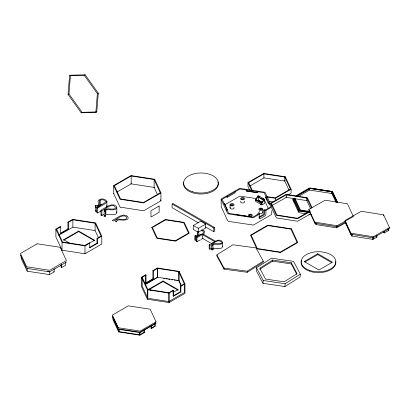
<?xml version="1.0" encoding="UTF-8"?>
<svg xmlns="http://www.w3.org/2000/svg" width="410" height="410" viewBox="0 0 410 410"><rect width="100%" height="100%" fill="white"/><g stroke="black" fill="none" stroke-linecap="round" stroke-linejoin="round"><path stroke-width="0.61" d="M260.637 204.938L260.637 203.893M346.204 223.681L346.071 223.773A0.594 0.338 0.5 0 0 345.984 223.993L351.621 235.904A0.594 0.338 0.5 0 0 351.913 236.058L372.731 239.348A0.589 0.338 0.5 0 0 373.11 239.281L376.923 237.129L376.923 235.54M388.003 229.62L388.372 230.415A0.594 0.338 0.5 0 1 388.296 230.666L384.324 232.931L384.324 231.394M271.943 205.533L286.323 197.374L286.349 194.811L306.808 198.05L311.554 208.09M310.472 208.418L306.788 200.613L306.808 198.05M308.889 209.387L314.798 222.138L337.04 225.72L353.374 216.547L347.465 203.796L325.222 200.213L308.889 209.387L308.879 210.443L314.788 223.194L337.03 226.776L345.738 221.882M314.788 223.194L314.798 222.138M346.025 222.548L336.548 227.868L316.048 224.572L316.064 222.999M336.548 227.868L336.559 226.299M337.03 226.776L337.04 225.72M346.014 224.08L346.025 222.999M350.914 234.243L350.924 233.193L345.015 220.436L361.348 211.263L383.591 214.845L389.5 227.596L389.49 228.652L373.156 237.826L350.914 234.243L345.005 221.492M351.565 235.822L351.56 234.161M352.062 236.088L352.077 234.458M372.526 239.327L372.541 237.703M373.156 237.826L373.167 236.77L389.5 227.596M373.228 239.225L373.243 237.6M383.581 215.901L383.591 214.845M388.162 230.753L388.178 229.134M388.362 230.384L388.362 228.734M106.559 207.27L106.943 206.414L106.749 205.589M101.87 215.537L101.87 210.699C105.103 209.5 113.698 201.315 115.466 208.095L115.082 208.587C111.761 210.104 107.656 207.614 104.535 209.838L104.145 211.488L104.145 216.326L105.426 216.28L105.411 215.916A6.155 3.552 0 0 1 105.452 215.532C106.149 213.492 110.536 214.932 112.688 214.676A8.41 4.853 0 0 0 113.078 214.671C114.697 214.645 116.742 214.189 116.829 212.529L116.824 207.578L116.404 206.45L114.431 205.02L111.638 204.79L108.23 205.958L100.962 210.176L100.962 215.014L101.87 215.537L103.945 214.322M216.864 254.866L216.849 255.942L224.055 269.155L247.256 272.286L263.256 262.205L263.266 261.129L256.065 247.917L232.865 244.785L216.864 254.866L224.065 268.079L224.055 269.155M217.326 248.445L219.063 248.511A7.098 4.095 0 0 0 219.386 248.506L221.508 248.101L222.507 247.04L222.527 242.341L221.338 240.757L219.555 240.147L217.387 240.332L211.375 243.417M247.256 272.286L247.266 271.21L263.266 261.129M203.524 234.776L203.529 234.315L215.839 241.372L214.942 241.782L202.74 234.807L202.689 238.487L201.269 239.327M205.507 226.95L213.733 231.686L214.584 231.23L214.661 227.57L172.984 203.56L172.133 204.021L172.056 207.675L198.378 222.84M213.733 231.686L213.81 228.027L214.661 227.57M198.548 231.747C199.501 234.289 198.261 236.97 195.042 236.119L195.042 240.198L196.446 240.173M116.829 207.691L115.851 209.213L113.078 209.833A8.41 4.853 0 0 1 112.688 209.838C110.546 210.094 106.19 208.664 105.457 210.678A6.155 3.552 0 0 0 105.411 211.078L105.426 216.28M222.553 242.669L221.692 243.924L219.422 244.427A7.098 4.095 0 0 1 219.063 244.432C217.228 244.642 213.528 243.443 212.959 245.139A5.197 2.998 0 0 0 212.923 245.477L212.933 249.869L211.852 249.905C209.761 241.628 215.583 244.119 220.431 243.668A1.609 0.928 0 0 0 221.282 243.181L221.405 242.238A4.115 2.378 0 0 0 220.985 241.551C217.208 239.009 213.292 243.868 209.93 245.159L209.93 249.239L209.167 248.798L209.167 244.714L209.828 244.334M222.553 246.748L222.394 246M211.852 249.905L212.18 248.511M68.045 94.443L69.567 75.686L70.484 75.22L85.147 74.81L98.287 93.162L96.765 111.915L95.848 112.386L81.185 112.791L68.045 94.443L68.962 93.972L70.484 75.22M95.848 112.386L97.37 93.629L84.229 75.281L69.567 75.686M256.481 267.725L256.25 270.549L262.984 283.33L284.909 286.554L300.099 277.001L300.33 274.172L293.596 261.395L271.671 258.172L256.481 267.725L263.215 280.502L262.984 283.33M259.653 269.308L272.588 261.17L272.681 260.053L291.356 262.8L297.091 273.685L284.156 281.819L265.48 279.077L259.74 268.191L272.681 260.053M284.909 286.554L285.14 283.73L300.33 274.172M296.717 274.254L291.264 263.917L291.356 262.8M97.006 211.027L95.294 211.181L95.299 205.574L95.935 205.574A6.155 3.495 -0.7 0 0 96.596 205.543C99.092 205.794 98.4 202.924 98.031 201.418A8.41 4.771 -0.7 0 1 98.041 201.197C99.128 197.748 105.631 198.501 106.897 201.361L106.954 206.266M95.294 211.181L95.325 210.812M195.042 236.119L195.104 235.494L195.642 235.499A5.197 2.998 0 0 0 196.2 235.483L197.62 234.956L197.61 233.141M195.042 240.198L195.155 235.494M104.145 216.326L104.406 215.224M197.517 231.435L197.461 231.747A7.098 4.095 0 0 0 197.451 231.957L197.635 233.28M197.512 235.545L197.815 234.95M99.399 206.507C99.963 204.493 99.117 202.453 99.584 200.48C101.26 199.26 104.16 199.567 105.549 201.1L105.375 202.038L104.186 203.14L96.611 207.573L96.673 212.452L97.585 212.954L101.055 210.981M99.389 206.04L100.235 204.913L102.069 204.636M226.843 210.591L227.294 209.612L224.634 203.878L223.845 203.093M268.273 203.273L269.062 203.011L269.062 204.062L268.273 203.273L265.613 197.538L266.064 196.559M198.624 235.514L198.773 235.248A1.609 0.928 0 0 1 199.619 234.756L201.254 234.684A4.115 2.378 0 0 1 201.669 234.74M255.43 199.942L257.7 196.006L258.341 195.637L264.747 199.337L264.747 203.273L261.841 204.954L255.43 201.254L255.43 199.942L261.841 203.642L261.841 204.954M259.269 197.753L259.269 196.703L258.156 196.267L255.886 200.203L256.337 199.942L261.841 203.119L261.385 203.38L263.84 199.337L262.907 198.799L262.226 199.193L258.587 197.097L262.907 199.849L262.907 198.799M261.841 203.642L264.112 199.706L264.747 199.337M98.364 205.215L98.584 204.933M256.911 192.515L257.7 191.726L257.7 192.777L246.523 191.05L246.523 189.999L246.979 190.978L257.7 192.777M155.913 323.418L140.353 332.454M203.503 234.335L202.781 234.786M202.724 238.466L203.083 238.22L202.694 238.456L211.524 243.545M211.683 248.214L209.93 249.239M95.233 206.302L98.087 206.046L99.384 205.287M96.611 207.573L97.529 208.08L103.802 204.487L106.169 202.771L106.897 201.361M101.434 214.737L100.962 215.014M21.151 256.46L21.151 258.341L27.168 271.179L49.441 274.592L54.14 271.866L54.14 268.796M61.085 264.855L61.085 267.31L61.536 267.576L65.692 265.162L65.692 262.026M249.577 189.984L247.988 186.596L247.988 182.568L263.722 173.445L285.273 176.746L291.1 189.174L291.1 193.197L287.846 195.083M266.966 196.631L275.177 197.886L290.382 189.061L284.75 177.048L263.912 173.861L248.706 182.681L252.463 190.691M249.792 186.073L263.912 177.884L284.75 181.071L289.04 190.225M267.366 197.072L275.371 198.302L291.1 189.174M295.887 195.826L309.089 188.164A0.615 0.354 0 0 1 309.576 188.041L331.982 191.48A0.615 0.354 0 0 1 332.413 191.66L337.327 202.176M296.005 196.287L310.17 188.067L332.443 191.48L337.415 202.084M297.347 196.031L310.365 188.482L331.921 191.783L336.948 202.514M293.837 199.204L294.918 198.573M298.167 196.687L309.545 190.086L331.818 193.499L336.005 202.432M144.392 329.671L144.392 332.592L139.918 335.19L118.715 331.941L118.715 328.958L139.918 332.202L155.39 323.229L155.39 326.211L151.434 328.507L151.003 328.256L151.003 325.919M113.667 318.626L113.667 319.82L119.213 331.649L139.733 334.796L143.956 332.341L143.956 330.004M151.003 328.256L154.708 326.104L154.708 323.721M131.174 175.992L114.38 185.689L120.53 198.937L143.469 202.484L160.264 192.787L154.119 179.544L131.174 175.992L131.174 183.864L117.091 191.998M60.747 233.085L67.922 228.944L67.922 222.123L72.683 219.37L95.622 222.922L101.772 236.165L101.772 244.037L84.978 253.734L62.033 250.187L55.888 236.939L55.888 229.067L60.193 226.581L60.649 226.843L60.649 233.664L60.193 233.403M60.649 226.843L56.606 229.18L62.561 242.008L84.783 245.446L89.283 242.853L89.739 243.115L89.739 247.835L89.283 247.573M67.922 222.123L68.373 222.384L72.872 219.786L95.099 223.224L101.055 236.052L97.011 238.389L97.011 243.115L89.836 247.256M60.649 233.664L68.373 229.205L68.373 222.384M58.773 235.273L72.872 227.135L95.099 230.569L98.467 237.826M63.658 240.239L63.658 239.717L78.638 231.066L94.515 240.234L94.515 240.757L78.638 231.594L64.211 239.922M86.192 245.036L87.299 244.396M88.411 243.755L94.515 240.234M55.888 229.067L62.033 242.315L84.978 245.862L89.739 243.115M97.011 238.389L97.462 238.651L101.772 236.165M89.739 247.835L97.462 243.376L97.462 238.651M224.957 204.703L239.937 196.093L256.532 198.635M193.289 225.485L200.705 221.205L205.702 224.091L205.702 228.032L198.286 232.311L193.289 229.426L193.289 225.485L198.286 228.375L205.702 224.091M258.587 197.097L259.269 196.703M257.342 200.674L258.341 200.1L262.19 202.32M258.633 201.423L259.545 200.9L261.969 202.299M200.418 239.804L196.959 241.751L196.195 241.305L196.195 237.226L196.959 237.667L200.475 235.688M145.581 283.033L152.899 278.81L152.899 270.61L157.409 268.007L179.139 271.369L184.961 283.915L184.961 293.375L169.053 302.559L147.323 299.197L141.501 286.651L141.501 277.191L145.581 274.833L146.011 275.084L146.011 283.284L145.581 283.033L145.581 274.833M147.282 297.122L142.178 286.124L142.178 277.293L146.011 275.084M152.899 270.61L153.33 270.856L157.589 268.396L178.642 271.656L184.285 283.807L184.285 292.637L168.874 301.534L147.82 298.28L147.82 289.45L142.178 277.293M258.925 217.034A0.641 0.369 -60 0 0 259.043 216.987L263.404 214.466A0.641 0.369 -60 0 0 263.861 213.682L263.861 210.058L264.542 209.664L265.906 209.664L270.795 206.768L264.194 192.741L239.937 189.005L222.128 199.286L228.713 213.364L252.888 217.105L257.905 214.281M259.269 214.281L253.8 217.443A1.286 0.743 0 0 1 252.555 217.633L228.539 213.917A1.286 0.743 0 0 1 227.632 213.395L221.195 199.526A1.286 0.743 0 0 1 221.528 198.809L239.107 188.661A1.286 0.743 0 0 1 240.352 188.467L264.368 192.182A1.286 0.743 0 0 1 265.275 192.71L271.712 206.573A1.286 0.743 0 0 1 271.379 207.291L265.906 210.453L264.542 210.453L263.861 210.058M146.011 283.284L153.33 279.056L153.33 270.856M145.483 284.217L157.589 277.227L178.642 280.486L181.061 285.693M145.34 284.432L157.409 277.467L157.409 268.007M177.55 289.957L163.052 281.583L148.861 289.778L148.861 289.147L163.052 280.952L178.089 289.634L178.089 290.265M147.82 289.45L168.874 292.704L173.133 290.244L173.563 290.495L173.563 296.169L173.133 295.923L173.133 290.244M173.133 295.923L180.451 291.694L180.451 286.021L184.285 283.807M141.501 277.191L147.323 289.737L169.053 293.099L173.563 290.495M180.451 286.021L180.882 286.267L184.961 283.915M173.174 292.473L178.089 289.634M173.563 296.169L180.882 291.946L180.882 286.267M317.786 253.734L304.261 261.544L318.918 270.005L332.448 262.195L317.786 253.734L317.786 254.574L331.905 262.723M304.799 262.072L317.786 254.574M196.195 237.226C197.189 235.801 207.117 233.146 202.443 230.845A4.115 2.378 0 0 0 201.254 230.599M286.349 194.811L271.415 203.283L276.945 214.994L297.409 218.233L310.129 211.017M310.057 211.647L297.844 218.571A0.589 0.338 0.5 0 1 297.424 218.658L276.612 215.368A0.594 0.338 0.5 0 1 276.314 215.209L270.682 203.298A0.594 0.338 0.5 0 1 270.764 203.078L285.949 194.458A0.589 0.338 0.5 0 1 286.329 194.391L307.146 197.681A0.594 0.338 0.5 0 1 307.444 197.835L312.005 207.465M310.032 214.21L297.783 221.149A0.589 0.338 0.5 0 1 297.404 221.215L276.586 217.925A0.594 0.338 0.5 0 1 276.289 217.772L271.728 208.142M384.288 232.291L383.806 232.567L383.442 231.86M201.038 235.376C204.774 234.059 206.937 230.358 201.494 229.989M84.229 75.281L85.147 74.81M97.37 93.629L98.287 93.162M81.185 112.791L82.102 112.325L96.765 111.915M165.24 219.586L151.936 227.289A0.615 0.354 0 0 0 151.726 227.565M212.657 248.117L213.287 247.876M246.523 191.05L246.979 190.978M246.384 216.106L236.616 214.732M104.145 211.488L105.426 211.442M211.852 245.821L212.933 245.785M217.203 248.434L213.933 248.404L212.954 249.239A5.197 2.998 0 0 0 212.923 249.557L212.933 249.869M286.406 196.959L286.308 196.954A0.589 0.338 0.5 0 0 285.965 197M224.065 268.079L247.266 271.21M309.709 189.727L309.576 189.712A0.615 0.354 0 0 0 309.263 189.743M272.588 261.17L291.264 263.917M263.215 280.502L285.14 283.73M284.043 180.579L285.273 180.769M336.789 202.448L331.818 191.839L309.545 188.426L309.545 190.086M269.211 201.382L272.906 201.945M309.084 211.355L300.458 210.033L295.164 198.737M309.217 211.76L299.935 210.34L294.18 198.056M309.212 212.216L299.31 210.699L293.555 198.414M307.5 212.339L299.146 211.058A0.615 0.354 0 0 1 298.721 210.878L293.047 198.758M306.106 213.784L299.146 212.718A0.615 0.354 0 0 1 298.721 212.539L292.673 199.614A0.615 0.354 0 0 1 292.73 199.311M308.889 214.21L311.21 214.563M47.586 271.174L48.821 271.364M265.613 197.538L266.064 197.61L266.813 199.224M131.174 183.864L154.119 187.416L157.327 194.325M226.843 209.546L227.294 209.612M280.112 252.437L257.039 248.865A0.615 0.354 0 0 1 256.721 248.629L250.551 235.33A0.615 0.354 0 0 1 250.741 235.022L267.638 225.274A0.615 0.354 0 0 1 268.15 225.233L291.228 228.806M163.616 278.426L164.861 278.621M166.101 278.81L167.341 279.005M168.582 279.195L169.827 279.384M171.687 279.676L172.933 279.866M174.173 280.061L175.413 280.25M176.654 280.445L179.139 280.829L181.522 285.96M286.323 197.374L306.788 200.613M350.924 233.193L373.167 236.77M306.972 200.213L307.126 200.239A0.594 0.338 0.5 0 1 307.28 200.295M118.434 327.774L139.759 331.044A0.584 0.338 0 0 0 140.261 331.013L155.826 321.978A0.584 0.338 0 0 0 156.025 321.712M154.416 179.211L131.343 175.634A0.615 0.354 0 0 0 130.816 175.67L113.929 185.428A0.615 0.354 0 0 0 113.713 185.704L119.91 199.029A0.615 0.354 0 0 0 120.222 199.275L143.305 202.842A0.615 0.354 0 0 0 143.833 202.812L160.72 193.048A0.615 0.354 0 0 0 160.935 192.772L154.739 179.447A0.615 0.354 0 0 0 154.426 179.201M120.232 207.137L143.305 210.714A0.615 0.354 0 0 0 143.833 210.684L160.72 200.921A0.615 0.354 0 0 0 160.935 200.644L160.5 199.737M235.207 214.374L235.996 214.635M383.806 232.634L384.324 232.931M376.406 236.831L376.923 237.129M257.7 196.006L258.156 196.267M263.656 199.445L264.112 199.706M261.969 202.56L259.545 200.9M227.816 197.015L226.909 196.492L226.909 197.543L235.089 192.818L235.089 191.767M172.133 204.021L213.81 228.027M209.167 244.714L209.93 245.159M100.962 210.176L101.87 210.699M97.011 243.115L97.462 243.376M180.451 291.694L180.882 291.946M67.922 228.944L68.373 229.205M152.899 278.81L153.33 279.056M63.658 239.717L69.68 243.191M148.861 289.147L150.475 290.075M53.684 271.604L54.14 271.866M143.956 332.341L144.392 332.592M68.962 93.972L82.102 112.325M118.167 329.122L112.396 316.822A0.584 0.338 0 0 1 112.448 316.535M351.734 234.515L351.99 235.063M293.555 200.075L294.6 202.309M298.003 209.566L299.049 211.801M247.988 182.568L251.699 190.481M155.626 322.368L155.979 323.136A0.584 0.338 0 0 1 155.928 323.423M118.193 327.846L112.986 316.73L112.986 319.713L118.715 331.941M20.531 255.302L26.594 268.217A0.615 0.354 0 0 0 27.004 268.401L49.415 271.83A0.615 0.354 0 0 0 49.892 271.717L66.241 262.231A0.615 0.354 0 0 0 66.312 261.934M315.269 222.891L316.048 224.572M268.56 202.986L269.062 204.062M264.614 200.516L268.365 208.603M116.635 211.698L116.829 212.529M297.721 242.366L291.551 229.041A0.615 0.354 0 0 0 291.238 228.795M151.746 227.565L156.651 238.066A0.615 0.354 0 0 0 156.963 238.318L175.178 241.106A0.615 0.354 0 0 0 175.705 241.07L188.995 233.357A0.615 0.354 0 0 0 189.21 233.08L184.285 222.574A0.615 0.354 0 0 0 183.972 222.328L165.758 219.54A0.615 0.354 0 0 0 165.23 219.575M156.005 321.712L150.25 309.412A0.584 0.338 0 0 0 149.952 309.176L128.617 305.911A0.584 0.338 0 0 0 128.115 305.947L112.55 314.982A0.584 0.338 0 0 0 112.35 315.249L118.126 327.549A0.584 0.338 0 0 0 118.423 327.785M100.178 200.034L100.235 204.913M98.087 206.046L98.103 207.265M97.529 208.08L97.585 212.954M95.299 205.574L95.325 207.398M331.818 191.839L331.818 193.499M293.293 198.409L293.293 199.516M285.273 176.746L285.273 177.894M284.75 177.048L284.75 181.071M275.371 198.302L275.371 200.598M271.758 210.704L271.748 213.953L271.42 214.635L253.354 225.08L228.406 221.364L227.663 220.677L221.226 206.814L221.149 199.337M265.906 210.453L265.906 214.071A1.609 0.928 -60 0 1 264.773 216.039L260.406 218.561A1.609 0.928 -60 0 1 259.269 217.905L259.269 213.497L258.587 213.103L257.905 213.497L257.905 214.702M264.542 210.453L264.542 214.071A0.641 0.369 -60 0 1 264.091 214.86L259.725 217.377A0.641 0.369 -60 0 1 259.269 217.115M263.912 173.861L263.912 177.884M262.836 209.151L262.836 212.303M262.226 199.193L262.226 199.455M258.341 196.164L258.341 200.1M230.071 204.821L230.071 207.972M198.286 228.375L198.286 232.311M196.959 237.667L196.959 241.751M179.139 271.369L179.139 280.829M178.642 271.656L178.642 280.486M169.053 293.099L169.053 302.559M168.874 292.704L168.874 301.534M163.052 280.952L163.052 281.583M160.915 192.818L160.915 200.69M157.589 268.396L157.589 277.227M154.119 179.544L154.119 187.416M151.434 325.581L151.434 328.507M147.323 289.737L147.323 299.197M139.918 332.202L139.918 335.19M139.733 332.407L139.733 334.796M119.213 329.266L119.213 331.649M113.729 185.658L113.729 193.53M105.847 209.085L105.847 213.923M104.535 209.838L104.535 211.047M95.099 223.224L95.099 230.569M84.978 245.862L84.978 253.734M78.638 231.066L78.638 231.594M72.872 219.786L72.872 227.135M62.033 242.315L62.033 250.187M61.536 264.501L61.536 267.576M49.441 271.456L49.441 274.592M27.168 268.048L27.168 271.179M331.982 193.141A0.615 0.354 0 0 1 332.366 193.279M335.739 261.565A17.353 10.019 0 0 1 319.375 272.604A17.353 10.019 0 0 1 301.119 262.6M301.217 261.565A17.353 10.019 0 0 1 301.488 260.545M233.838 207.388A1.994 1.148 0 0 1 232.168 209.059A1.994 1.148 0 0 1 230.205 207.501M262.62 211.842A1.994 1.148 0 0 1 261.928 213.328A1.994 1.148 0 0 1 259.294 213.087A1.994 1.148 0 0 1 259.438 211.55M244.145 201.105A1.994 1.148 0 0 1 244.006 202.642A1.994 1.148 0 0 1 241.341 202.724A1.994 1.148 0 0 1 240.926 201.202M259.043 217.772A1.609 0.928 -60 0 1 258.792 217.884M280.117 252.437A0.615 0.354 0 0 0 280.64 252.406L297.532 242.648A0.615 0.354 0 0 0 297.742 242.366M130.892 183.516A0.615 0.354 0 0 1 131.343 183.511M113.929 193.3A0.615 0.354 0 0 0 113.713 193.582L119.91 206.901A0.615 0.354 0 0 0 120.222 207.152M154.426 187.073A0.615 0.354 0 0 1 154.657 187.201M217.905 181.845A17.353 10.019 0 0 1 201.566 193.991A17.353 10.019 0 0 1 183.767 182.552M20.536 255.302A0.615 0.354 0 0 1 20.587 254.999M140.348 332.454A0.584 0.338 0 0 1 139.892 332.571L118.557 329.297A0.584 0.338 0 0 1 118.152 329.127M116.773 221.4L116.788 221.733L115.507 221.779C116.045 215.834 125.788 222.445 126.828 217.531A4.879 2.814 0 0 0 126.331 216.716C121.857 213.707 117.214 219.463 113.232 220.99L112.325 220.467L119.756 216.167L123.436 215.035L126.505 215.624L127.587 216.5L128.151 217.607L128.058 218.612L127.351 219.417L124.44 220.124A8.41 4.853 0 0 1 124.051 220.129C121.913 220.37 117.414 218.971 116.814 220.99A6.155 3.552 0 0 0 116.773 221.369L116.773 221.369M36.946 243.94L20.695 253.37A0.615 0.354 0 0 0 20.485 253.646L26.547 266.567A0.615 0.354 0 0 0 26.865 266.813L49.277 270.241A0.615 0.354 0 0 0 49.805 270.21L66.148 260.714A0.615 0.354 0 0 0 66.364 260.437L60.296 247.517A0.615 0.354 0 0 0 59.983 247.271L37.571 243.842A0.615 0.354 0 0 0 37.043 243.873L36.982 243.919M165.589 219.898L152.392 227.55L157.271 237.974L175.342 240.747L188.538 233.095L183.665 222.671L165.589 219.898M159.141 206.035L150.957 210.755L150.957 217.054L159.141 212.329L159.141 206.035M267.986 225.587L251.192 235.284L257.337 248.532L280.281 252.078L297.076 242.382L290.926 229.139L267.986 225.587M309.801 270.431A17.353 10.019 0 0 0 335.831 261.754A17.353 10.019 0 0 0 309.801 253.078A17.353 10.019 0 0 0 309.801 270.431M249.582 215.716A1.03 0.594 0 0 0 251.304 215.45A1.03 0.594 0 0 0 250.044 214.722A1.03 0.594 0 0 0 249.582 215.716M249.054 216.188A1.994 1.148 0 0 0 252.278 215.475A1.994 1.148 0 0 0 249.598 214.22A1.994 1.148 0 0 0 249.054 216.188M231.547 205.277A1.03 0.594 0 0 0 233.09 204.764A1.03 0.594 0 0 0 231.547 204.247A1.03 0.594 0 0 0 231.547 205.277M230.809 205.656A1.994 1.148 0 0 0 234.033 204.944A1.994 1.148 0 0 0 231.348 203.688A1.994 1.148 0 0 0 230.809 205.656M260.329 209.725A1.03 0.594 0 0 0 261.872 209.213A1.03 0.594 0 0 0 260.329 208.7A1.03 0.594 0 0 0 260.329 209.725M259.591 210.11A1.994 1.148 0 0 0 262.81 209.392A1.994 1.148 0 0 0 260.13 208.142A1.994 1.148 0 0 0 259.591 210.11M242.084 199.193A1.03 0.594 0 0 0 243.627 198.681A1.03 0.594 0 0 0 242.084 198.163A1.03 0.594 0 0 0 242.084 199.193M241.341 199.573A1.994 1.148 0 0 0 244.565 198.86A1.994 1.148 0 0 0 241.885 197.605A1.994 1.148 0 0 0 241.341 199.573M192.269 191.675A17.353 10.019 0 0 0 218.299 182.998A17.353 10.019 0 0 0 192.269 174.322A17.353 10.019 0 0 0 192.269 191.675"/></g></svg>
